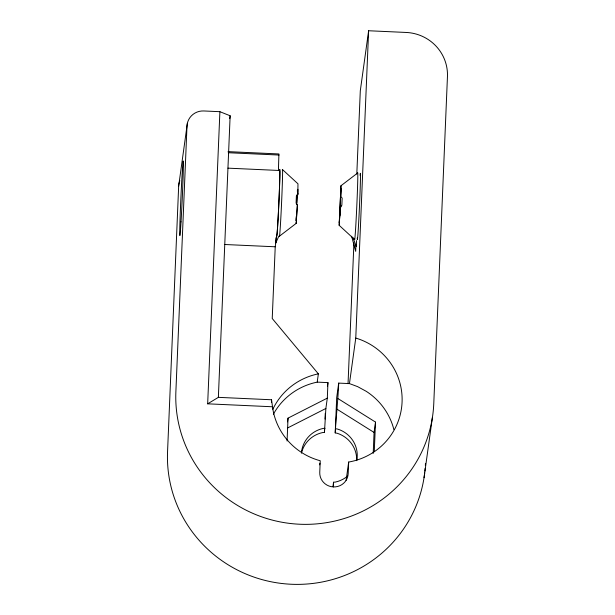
<?xml version="1.0" encoding="UTF-8"?>
<svg xmlns="http://www.w3.org/2000/svg" width="615" height="615" viewBox="0 0 615 615"><rect width="100%" height="100%" fill="white"/><g stroke="black" fill="none" stroke-linecap="round" stroke-linejoin="round"><path stroke-width="0.92" d="M296.253 217.864L296.276 220.747L297.376 205.049L296.092 203.127L296.384 195.939L297.806 194.778L297.975 183.808L282.462 169.548M271.515 402.441L271.553 399.765L218.363 397.352L207.67 403.824L219.893 111.692L203.78 110.961A16.136 15.829 7.9 0 0 186.998 126.044L175.875 391.809A129.104 126.644 7.9 0 0 299.528 524.226A129.104 126.644 7.9 0 0 433.775 403.532L447.451 76.598A43.035 42.212 7.9 0 0 406.231 32.457L368.623 30.75L360.298 90.774L356.808 174.06M296.115 220.916L296.215 216.603M297.806 194.778L297.906 189.32M354.678 239.589L339.173 225.328L340.356 207.001L341.855 205.249L342.155 198.061L340.787 196.731L340.864 188.39L339.265 222.699L339.887 215.135M355.916 244.939L355.693 251.358L351.619 236.245M340.787 196.731L340.956 185.761L357.684 172.969M187.36 123.308L178.665 186.068L167.549 451.833A129.104 126.644 7.9 0 0 286.382 583.942A129.104 126.644 7.9 0 0 424.688 472.997M218.363 397.352L230.141 115.766L219.893 111.692M227.919 168.149L279.733 170.501A32.272 0.592 -87.4 0 1 279.026 199.191A32.272 0.592 -87.4 0 1 276.95 234.353L275.228 246.792L272.23 318.509L318.362 373.851L317.209 382.13A65.09 63.852 7.9 0 0 273.375 414.233M278.434 170.232L278.91 153.95L228.065 151.636M287.074 441.001L288.035 418.123L327.311 398.128L327.956 382.615L317.209 382.13M301.55 452.778A27.975 27.437 7.9 0 1 322.598 432.568L324.466 432.414L324.628 428.594M325.028 419.053L325.266 413.326M324.466 432.414L325.873 408.475L327.311 398.128M356.662 460.65A27.975 27.437 7.9 0 0 337.066 433.229L335.213 432.899L336.689 397.59L338.704 383.107L349.451 383.591L357.615 386.635L366.179 391.286A65.09 63.852 7.9 0 1 393.877 429.554M368.623 30.75L355.77 338.058A65.09 63.852 7.9 0 1 402.026 403.048A65.09 63.852 7.9 0 1 348.674 462.042L348.19 473.604A14.237 13.968 7.9 0 1 333.392 486.919L333.553 482.214L335.421 482.06A27.975 27.437 7.9 0 0 347.567 476.118M335.213 432.899C336.136 416.278 338.027 399.75 338.704 383.107M348.036 383.722L353.925 242.994M373.197 453.416L374.074 432.445L375.511 422.098L338.05 398.62M374.274 451.648L375.511 422.098M296.714 204.672L297.206 194.878M296.738 203.111L297.153 194.817M297.376 205.049L296.192 223.376L279.464 236.168M339.949 215.104L340.356 207.001M297.36 191.165L297.468 189.505M297.399 191.665L297.529 189.697M229.756 118.587L230.141 115.766M287.512 421.89L288.035 418.123M327.457 386.235L327.956 382.615M319.662 464.886L319.892 463.233M332.976 486.357L333.553 482.214M349.451 383.591L355.77 338.058M346.137 480.323L348.674 462.042M424.043 477.686L432.368 417.662M340.956 185.761L339.173 225.328M340.279 208.608L341.079 206.133M297.13 195.355L297.852 193.371M278.856 236.183L275.766 242.91A54.866 1.007 -87.4 0 1 275.912 237.736M287.451 428.04L325.873 408.475M325.043 428.271L323.175 428.432A27.975 27.437 7.9 0 0 301.411 453.086M228.219 152.728L279.064 155.042M224.375 244.486L275.228 246.792M207.67 403.824L272.507 406.769A65.09 63.852 7.9 0 0 320.238 460.75L319.754 472.312A14.237 13.968 7.9 0 0 333.392 486.919M335.79 428.763L337.635 429.086A27.975 27.437 7.9 0 1 356.846 460.082M336.62 408.967L374.074 432.445M356.362 246.577L352.995 237.697M296.192 223.376L296.115 222.315M271.553 399.765L272.507 406.769M356.354 246.669A54.866 1.007 -87.4 0 1 356.523 240.573M360.059 175.352A33.348 0.615 -87.4 0 1 359.514 205.61A33.348 0.615 -87.4 0 1 357.238 237.982M279.648 169.94A33.348 0.615 -87.4 0 1 278.964 201.074A33.348 0.615 -87.4 0 1 276.727 235.952M272.829 409.29A65.09 63.852 7.9 0 1 318.362 373.851M425.442 463.556A129.104 126.644 7.9 0 1 425.349 465.447M425.157 468.284A129.104 126.644 7.9 0 1 424.896 471.113M178.665 186.068A16.136 15.829 7.9 0 1 179.864 180.702M357.553 173.476A33.348 0.607 -87.4 0 1 356.792 206.202A33.348 0.607 -87.4 0 1 354.594 239.104M282.331 170.124A33.348 0.607 -87.4 0 1 281.593 202.45A33.348 0.607 -87.4 0 1 279.371 235.737M181.033 221.861A37.384 0.692 -87.4 0 0 183.347 161.453A37.384 0.692 -87.4 0 0 180.31 211.706A37.384 0.692 -87.4 0 0 181.033 221.861"/></g></svg>
